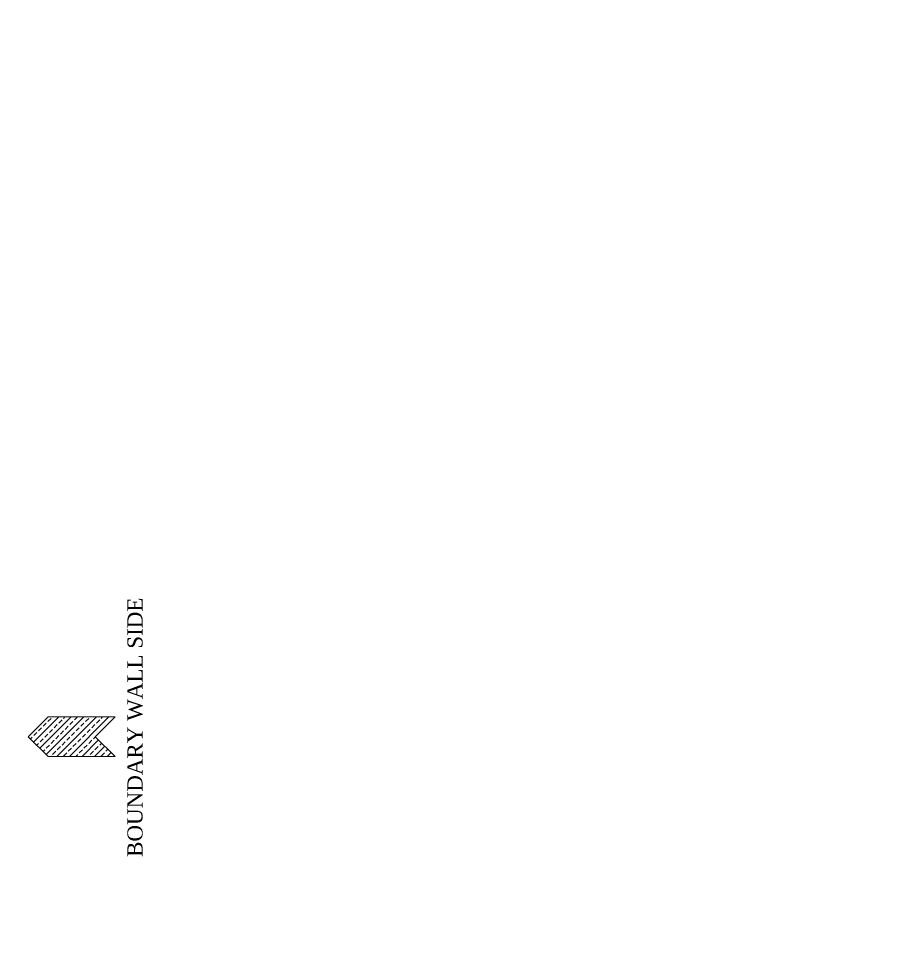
# Model space of a CAD drawing. Header units: millimetres. Extents: x 0 to 2669304, y -3314102 to 0.
# Drawn here: x 2275950 to 2293391, y -3115736 to -3097373 of the extents above; entities that cross this region are included whole.
import ezdxf
from ezdxf import colors
from ezdxf.entities.mleader import LeaderData, LeaderLine
from ezdxf.math import Vec2, Vec3

# ---------------------------------------------------------------- set-up
doc = ezdxf.new("R2010")
doc.units = ezdxf.units.MM
doc.header["$LTSCALE"] = 0.4
doc.header["$MEASUREMENT"] = 0
doc.layers.add('HATCH', color=8, linetype='Continuous', lineweight=5)
doc.layers.add('Text Small', color=7, linetype='Continuous', lineweight=0)
doc.layers.add('Thin', color=6, linetype='Continuous')
doc.styles.get("Standard").update_dxf_attribs({"font": 'ARIALN.TTF'})
doc.styles.add('style2', font='ARIALN.TTF')

msp = doc.modelspace()

# ---------------------------------------------------------------- hatches: boundary and pattern name
at = {"layer": 'HATCH'}
h = msp.add_hatch(dxfattribs=at)
h.set_pattern_fill('ANSI33', color=256, scale=700)
h.set_pattern_definition([(45, (90501.9, -835672.12), (-123.743687, 123.743687), []), (45, (90625.65, -835672.12), (-123.743687, 123.743687), [87.5, -43.75])])
h.paths.add_polyline_path([(2276141.5906, -3111525.0623), (2276529.9988, -3111913.4705), (2277850.5491, -3111913.4705), (2277462.1409, -3111525.0623), (2277850.5491, -3111136.6541), (2276529.9988, -3111136.6541)])

# ---------------------------------------------------------------- linework, layer by layer
msp.add_lwpolyline([(2277462.1409, -3111525.0623), (2277850.5491, -3111136.6541), (2276529.9988, -3111136.6541), (2276141.5906, -3111525.0623), (2276529.9988, -3111913.4705), (2277850.5491, -3111913.4705)], close=True, dxfattribs=at)

# ---------------------------------------------------------------- texts
at = {"layer": 'Thin', "color": 7, "lineweight": 5, "insert": (2278093.699, -3111339.1414), "char_height": 300, "attachment_point": 2, "rotation": 90, "style": 'style2'}
msp.add_mtext('{\\fTimes New Roman|b0|i0|c0|p18;BOUNDARY WALL SIDE}', dxfattribs=at)

# ---------------------------------------------------------------- leaders
at = {"layer": 'Text Small'}
ml = msp.add_multileader_mtext('Standard', dxfattribs=at)
ml.set_content('OPENING     \\P2134mmx 2134mm', color=256)
ml.set_leader_properties(color=235)
ml.build(insert=Vec2(0, 0))
ml.multileader.update_dxf_attribs({"dogleg_length": 144.6835, "arrow_head_size": 90})
ctx = ml.context
ctx.base_point, ctx.char_height, ctx.arrow_head_size, ctx.landing_gap_size, ctx.plane_origin = Vec3(2454691.1281, -3115241.5036), 200, 90, 50, Vec3(2463634.037, -3111925.6113)
ctx.text_align_type = 1
notes = []
notes.append((ctx, [(0, (0, 0, 0), (0, 0), (1, 0), 1, [])]))
ctx.mtext.insert, ctx.mtext.width, ctx.mtext.alignment, ctx.mtext.flow_direction = Vec3(2455711.1144, -3115139.7983), 3559.700472, 2, 5
ml = msp.add_multileader_mtext('Standard', dxfattribs=at)
ml.set_content('PORTAL BEAM-02', color=256)
ml.set_leader_properties(color=235)
ml.build(insert=Vec2(0, 0))
ml.multileader.update_dxf_attribs({"dogleg_length": 90, "arrow_head_size": 30})
ctx = ml.context
ctx.base_point, ctx.char_height, ctx.arrow_head_size, ctx.landing_gap_size, ctx.plane_origin = Vec3(2448702.5428, -3105280.1074), 50, 30, 25, Vec3(2448368.9987, -3102187.3439)
notes.append((ctx, [(0, (0, 0, 0), (0, 0), (1, 0), 1, [])]))
ctx.mtext.insert, ctx.mtext.line_spacing_factor, ctx.mtext.flow_direction = Vec3(2448727.5428, -3105254.681), 0.75, 5
for ctx, leaders in notes:
    for number, flags, end, landing, length, lines in leaders:
        leader = LeaderData()
        leader.index, (leader.has_last_leader_line, leader.has_dogleg_vector, leader.attachment_direction) = number, flags
        leader.last_leader_point, leader.dogleg_vector, leader.dogleg_length = Vec3(end), Vec3(landing), length
        for number, points, colour, breaks in lines:
            line = LeaderLine()
            line.index, line.vertices, line.color, line.breaks = number, Vec3.list(points), colors.encode_raw_color(colour), breaks
            leader.lines.append(line)
        ctx.leaders.append(leader)

doc.saveas('drawing.dxf')
